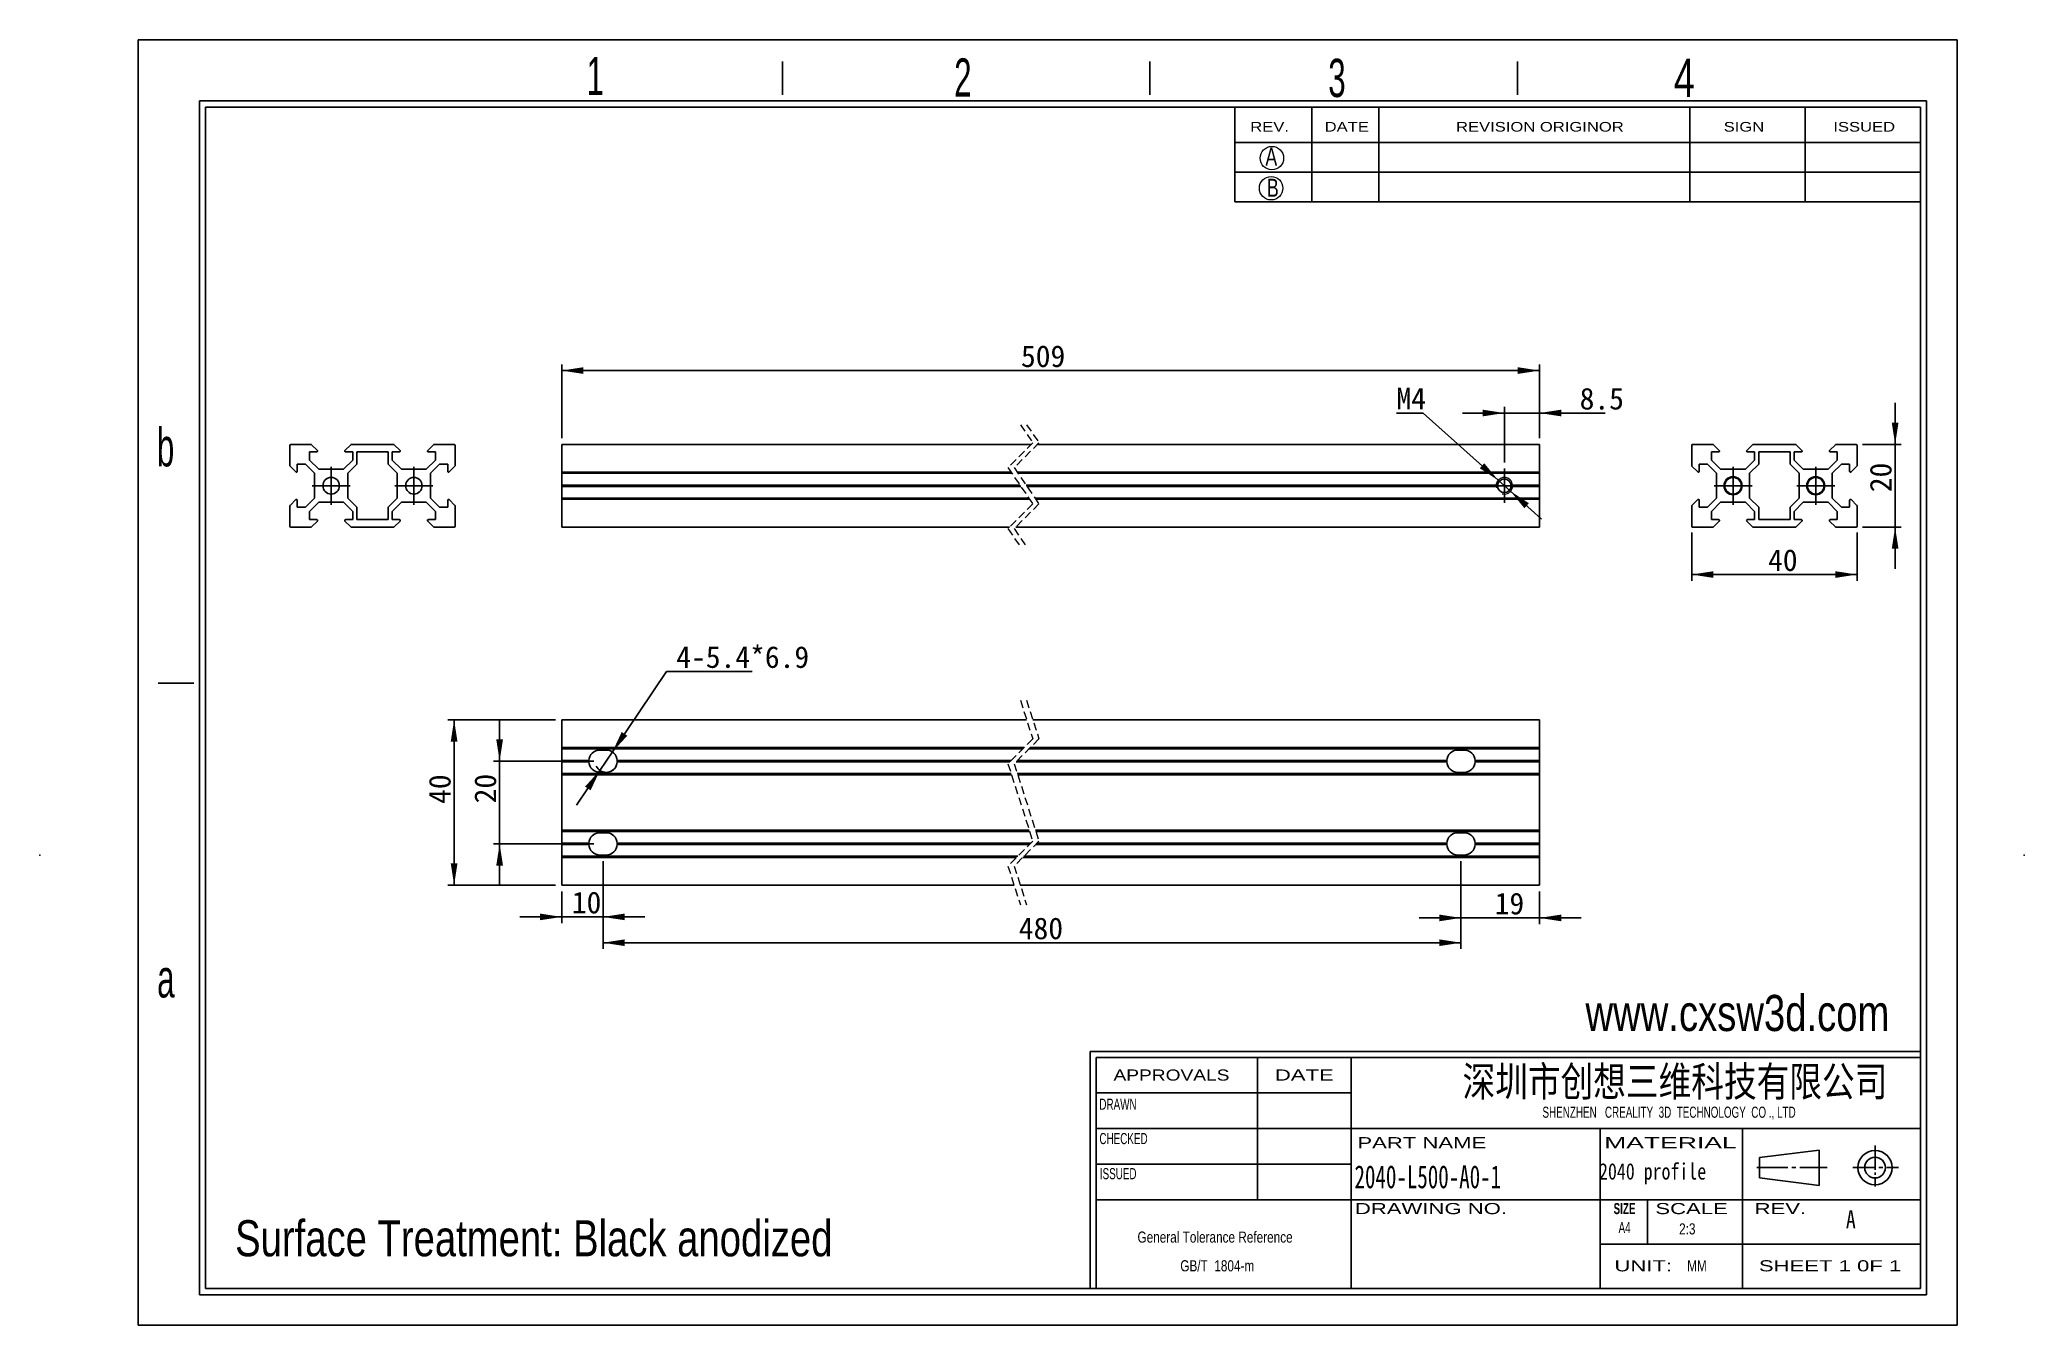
# Model space of a CAD drawing. Header units: millimetres. Extents: x -14 to 306, y 1 to 209.
import ezdxf

# ---------------------------------------------------------------- set-up
doc = ezdxf.new("R2010")
doc.units = ezdxf.units.MM
doc.header["$PDSIZE"] = -1
doc.linetypes.add('CENTER', pattern=[10.16, 6.35, -1.27, 1.27, -1.27])
doc.linetypes.add('HIDDEN', pattern=[1.905, 1.27, -0.635])
doc.layers.add('DIM', color=5, linetype='Continuous')
doc.layers.add('SLD-0', color=179, linetype='Continuous')
doc.layers.add('中心线', color=1, linetype='CENTER', lineweight=25)
doc.styles.add('SLDTEXTSTYLE0', font='arial.ttf', dxfattribs={"width": 0.7584})
doc.styles.add('SLDTEXTSTYLE1', font='arial.ttf', dxfattribs={"width": 0.63516})
doc.styles.add('SLDTEXTSTYLE10', font='', dxfattribs={"width": 0.8})
doc.styles.add('SLDTEXTSTYLE11', font='', dxfattribs={"width": 0.67})
doc.styles.add('SLDTEXTSTYLE12', font='')
doc.styles.add('SLDTEXTSTYLE2', font='GOTHIC.TTF', dxfattribs={"width": 0.7304})
doc.styles.add('SLDTEXTSTYLE3', font='GOTHIC.TTF', dxfattribs={"width": 0.61171})
doc.styles.add('SLDTEXTSTYLE4', font='arialbd.ttf', dxfattribs={"width": 0.63516})
doc.styles.add('SLDTEXTSTYLE5', font='arial.ttf', dxfattribs={"width": 1.422})
doc.styles.add('SLDTEXTSTYLE6', font='arial.ttf', dxfattribs={"width": 1.2324})
doc.styles.add('SLDTEXTSTYLE7', font='arial.ttf', dxfattribs={"width": 1.7064})
doc.styles.add('SLDTEXTSTYLE8', font='', dxfattribs={"width": 0.8, "bigfont": 'bigfont'})
doc.styles.add('SLDTEXTSTYLE9', font='', dxfattribs={"width": 0.8})
doc.styles.get('SLDTEXTSTYLE10').set_extended_font_data('宋体', bold=True)
doc.styles.get('SLDTEXTSTYLE11').set_extended_font_data('宋体')
doc.styles.get('SLDTEXTSTYLE12').set_extended_font_data('宋体')
doc.styles.get('SLDTEXTSTYLE8').set_extended_font_data('宋体', bold=True)
doc.styles.get('SLDTEXTSTYLE9').set_extended_font_data('宋体')
doc.dimstyles.new('SLDDIMSTYLE0', dxfattribs={"dimtxt": 3.5, "dimasz": 3.5, "dimexe": 0, "dimexo": 0.0625, "dimgap": 0.875, "dimtad": 2, "dimlfac": 1.5, "dimrnd": 1e-09, "dimzin": 12, "dimdsep": 46, "dimtxsty": 'SLDTEXTSTYLE11', "dimsah": 1, "dimcen": 0.09, "dimadec": 0, "dimazin": 3, "dimtfac": 1, "dimtmove": 0, "dimatfit": 0, "dimfxl": 0, "dimfrac": 2, "dimtolj": 1, "dimtzin": 12, "dimarcsym": 0})
doc.dimstyles.new('SLDDIMSTYLE1', dxfattribs={"dimtxt": 3.5, "dimasz": 3.5, "dimexe": 0, "dimexo": 0.0625, "dimgap": 0.875, "dimtad": 2, "dimlfac": 1.5, "dimrnd": 1e-09, "dimzin": 12, "dimdsep": 46, "dimtxsty": 'SLDTEXTSTYLE11', "dimsah": 1, "dimcen": 0.09, "dimadec": 0, "dimazin": 3, "dimtfac": 1, "dimtofl": 0, "dimtmove": 0, "dimatfit": 3, "dimfxl": 0, "dimfrac": 2, "dimtolj": 1, "dimtzin": 12, "dimarcsym": 0})
doc.dimstyles.new('SLDDIMSTYLE2', dxfattribs={"dimtxt": 3.5, "dimasz": 3.5, "dimexe": 0, "dimexo": 0.0625, "dimgap": 0.875, "dimtad": 0, "dimtih": 1, "dimtoh": 1, "dimlfac": 1.5, "dimrnd": 1e-09, "dimzin": 12, "dimdsep": 46, "dimtxsty": 'SLDTEXTSTYLE11', "dimsah": 1, "dimcen": 0, "dimadec": 0, "dimazin": 3, "dimtfac": 1, "dimtmove": 0, "dimatfit": 3, "dimfxl": 0, "dimfrac": 2, "dimtolj": 1, "dimtzin": 12, "dimarcsym": 0})
doc.dimstyles.new('SLDDIMSTYLE3', dxfattribs={"dimtxt": 3.5, "dimasz": 3.5, "dimexe": 0, "dimexo": 0.0625, "dimgap": 0.875, "dimtad": 0, "dimtih": 1, "dimtoh": 1, "dimlfac": 1.5, "dimrnd": 1e-09, "dimzin": 12, "dimdsep": 46, "dimtxsty": 'SLDTEXTSTYLE11', "dimsah": 1, "dimcen": 0, "dimadec": 0, "dimazin": 3, "dimtfac": 1, "dimtmove": 0, "dimatfit": 3, "dimfxl": 0, "dimfrac": 2, "dimtolj": 1, "dimtzin": 12, "dimarcsym": 0})

# ---------------------------------------------------------------- blocks, each defined once
blk = doc.blocks.new('SW_NOTE_0')
at = {"layer": 'SLD-0', "color": 0, "char_height": 1.7927, "attachment_point": 2, "style": 'SLDTEXTSTYLE0'}
for s, insert in [('General Tolerance Reference ', (13.02, 2.31)), (' GB/T  1804-m', (13.11, -2.32))]:
    blk.add_mtext(s, dxfattribs=dict(at, insert=insert))
blk = doc.blocks.new('_D')
at = {"layer": 'DIM'}
for p, q in [((222.1, 148.45), (215.37, 148.45)), ((222.1, 140.49), (222.1, 149.45)), ((227.77, 148.45), (222.1, 148.45)), ((227.77, 144.39), (227.77, 149.45)), ((227.77, 148.45), (238.33, 148.45))]:
    blk.add_line(p, q, dxfattribs=at)
for points in [[(222.1, 148.45), (218.6, 148.99), (218.6, 147.91)], [(227.77, 148.45), (231.27, 147.91), (231.27, 148.99)]]:
    blk.add_solid(points, dxfattribs=at)
at = {"layer": 'DIM', "insert": (234.24, 152.52), "char_height": 3.5, "attachment_point": 1, "style": 'SLDTEXTSTYLE12'}
blk.add_mtext('8.5', dxfattribs=at)
blk = doc.blocks.new('_D_1')
at = {"layer": 'DIM'}
for p, q in [((70.11, 144.39), (70.11, 156.3)), ((227.77, 155.3), (70.11, 155.3)), ((227.77, 144.39), (227.77, 156.3))]:
    blk.add_line(p, q, dxfattribs=at)
for points in [[(70.11, 155.3), (73.61, 154.76), (73.61, 155.84)], [(227.77, 155.3), (224.27, 155.84), (224.27, 154.76)]]:
    blk.add_solid(points, dxfattribs=at)
at = {"layer": 'DIM', "insert": (144.16, 159.37), "char_height": 3.5, "attachment_point": 1, "style": 'SLDTEXTSTYLE12'}
blk.add_mtext('509', dxfattribs=at)
blk = doc.blocks.new('_D_2')
at = {"layer": 'DIM'}
for p, q in [((209.01, 148.45), (204.7, 148.45)), ((221.11, 137.61), (209.01, 148.45)), ((223.1, 135.83), (221.11, 137.61)), ((223.1, 135.83), (228.11, 131.34))]:
    blk.add_line(p, q, dxfattribs=at)
for points in [[(221.11, 137.61), (218.86, 140.35), (218.14, 139.54)], [(223.1, 135.83), (225.34, 133.09), (226.06, 133.9)]]:
    blk.add_solid(points, dxfattribs=at)
at = {"layer": 'DIM', "insert": (204.7, 152.52), "char_height": 3.5, "attachment_point": 1, "style": 'SLDTEXTSTYLE12'}
blk.add_mtext('M4', dxfattribs=at)
blk = doc.blocks.new('SW_CENTERMARKSYMBOL_0')
at = {"layer": '中心线', "color": 0}
for p, q in [((-1.67, 0), (-2.77, 0)), ((0, 0), (-1.67, 0)), ((0, 1.67), (0, 2.77)), ((0, 0), (0, 1.67)), ((0, 0), (0, -1.67)), ((0, 0), (1.67, 0)), ((1.67, 0), (2.77, 0)), ((0, -1.67), (0, -2.77))]:
    blk.add_line(p, q, dxfattribs=at)
blk = doc.blocks.new('SW_CENTERMARKSYMBOL_1')
at = {"layer": '中心线', "color": 0}
for p, q in [((-1.67, 0), (-3.07, 0)), ((0, 0), (-1.67, 0)), ((0, 1.67), (0, 3.07)), ((0, 0), (0, 1.67)), ((0, 0), (0, -1.67)), ((0, 0), (1.67, 0)), ((1.67, 0), (3.07, 0)), ((0, -1.67), (0, -3.07))]:
    blk.add_line(p, q, dxfattribs=at)
blk = doc.blocks.new('SW_CENTERMARKSYMBOL_2')
at = {"layer": '中心线', "color": 0}
for p, q in [((-1.67, 0), (-3.07, 0)), ((0, 0), (-1.67, 0)), ((0, 1.67), (0, 3.07)), ((0, 0), (0, 1.67)), ((0, 0), (0, -1.67)), ((0, 0), (1.67, 0)), ((1.67, 0), (3.07, 0)), ((0, -1.67), (0, -3.07))]:
    blk.add_line(p, q, dxfattribs=at)
blk = doc.blocks.new('_D_3')
at = {"layer": 'DIM'}
for p, q in [((252.31, 129.19), (252.31, 121.4)), ((278.98, 129.19), (278.98, 121.4)), ((252.31, 122.4), (278.98, 122.4))]:
    blk.add_line(p, q, dxfattribs=at)
for points in [[(252.31, 122.4), (255.81, 121.86), (255.81, 122.93)], [(278.98, 122.4), (275.48, 122.93), (275.48, 121.86)]]:
    blk.add_solid(points, dxfattribs=at)
at = {"layer": 'DIM', "insert": (264.62, 126.47), "char_height": 3.5, "attachment_point": 1, "style": 'SLDTEXTSTYLE12'}
blk.add_mtext('40', dxfattribs=at)
blk = doc.blocks.new('_D_4')
at = {"layer": 'DIM'}
for p, q in [((285.11, 143.39), (285.11, 150.12)), ((279.84, 143.39), (286.11, 143.39)), ((285.11, 130.05), (285.11, 143.39)), ((279.84, 130.05), (286.11, 130.05)), ((285.11, 130.05), (285.11, 123.32))]:
    blk.add_line(p, q, dxfattribs=at)
for points in [[(285.11, 143.39), (285.65, 146.89), (284.57, 146.89)], [(285.11, 130.05), (284.57, 126.55), (285.65, 126.55)]]:
    blk.add_solid(points, dxfattribs=at)
at = {"layer": 'DIM', "insert": (281.03, 135.68), "char_height": 3.5, "attachment_point": 1, "rotation": 90, "style": 'SLDTEXTSTYLE12'}
blk.add_mtext('20', dxfattribs=at)
blk = doc.blocks.new('SW_CENTERMARKSYMBOL_3')
at = {"layer": '中心线', "color": 0}
for p, q in [((-1.67, 0), (-3.07, 0)), ((0, 0), (-1.67, 0)), ((0, 1.67), (0, 3.07)), ((0, 0), (0, 1.67)), ((0, 0), (0, -1.67)), ((0, 0), (1.67, 0)), ((1.67, 0), (3.07, 0)), ((0, -1.67), (0, -3.07))]:
    blk.add_line(p, q, dxfattribs=at)
blk = doc.blocks.new('SW_CENTERMARKSYMBOL_4')
at = {"layer": '中心线', "color": 0}
for p, q in [((-1.67, 0), (-3.07, 0)), ((0, 0), (-1.67, 0)), ((0, 1.67), (0, 3.07)), ((0, 0), (0, 1.67)), ((0, 0), (0, -1.67)), ((0, 0), (1.67, 0)), ((1.67, 0), (3.07, 0)), ((0, -1.67), (0, -3.07))]:
    blk.add_line(p, q, dxfattribs=at)
blk = doc.blocks.new('_D_5')
at = {"layer": 'DIM'}
for p, q in [((76.78, 76.16), (76.78, 62.01)), ((215.1, 76.16), (215.1, 62.01)), ((215.1, 63.01), (76.78, 63.01))]:
    blk.add_line(p, q, dxfattribs=at)
for points in [[(76.78, 63.01), (80.28, 62.47), (80.28, 63.55)], [(215.1, 63.01), (211.6, 63.55), (211.6, 62.47)]]:
    blk.add_solid(points, dxfattribs=at)
at = {"layer": 'DIM', "insert": (143.81, 67.08), "char_height": 3.5, "attachment_point": 1, "style": 'SLDTEXTSTYLE12'}
blk.add_mtext('480', dxfattribs=at)
blk = doc.blocks.new('_D_6')
at = {"layer": 'DIM'}
for p, q in [((76.78, 76.16), (76.78, 66.17)), ((70.11, 71.29), (70.11, 66.17)), ((70.11, 67.17), (63.38, 67.17)), ((76.78, 67.17), (70.11, 67.17)), ((76.78, 67.17), (83.51, 67.17))]:
    blk.add_line(p, q, dxfattribs=at)
for points in [[(70.11, 67.17), (66.61, 67.71), (66.61, 66.64)], [(76.78, 67.17), (80.28, 66.64), (80.28, 67.71)]]:
    blk.add_solid(points, dxfattribs=at)
at = {"layer": 'DIM', "insert": (71.74, 71.25), "char_height": 3.5, "attachment_point": 1, "style": 'SLDTEXTSTYLE12'}
blk.add_mtext('10', dxfattribs=at)
blk = doc.blocks.new('_D_7')
at = {"layer": 'DIM'}
for p, q in [((215.1, 76.16), (215.1, 66.01)), ((227.77, 71.29), (227.77, 66.01)), ((215.1, 67.01), (208.37, 67.01)), ((215.1, 67.01), (227.77, 67.01)), ((227.77, 67.01), (234.5, 67.01))]:
    blk.add_line(p, q, dxfattribs=at)
for points in [[(215.1, 67.01), (211.6, 67.55), (211.6, 66.47)], [(227.77, 67.01), (231.27, 66.47), (231.27, 67.55)]]:
    blk.add_solid(points, dxfattribs=at)
at = {"layer": 'DIM', "insert": (220.54, 71.08), "char_height": 3.5, "attachment_point": 1, "style": 'SLDTEXTSTYLE12'}
blk.add_mtext('19', dxfattribs=at)
blk = doc.blocks.new('_D_8')
at = {"layer": 'DIM'}
for p, q in [((60.1, 92.29), (60.1, 99.02)), ((75.28, 92.29), (59.1, 92.29)), ((60.1, 78.96), (60.1, 92.29)), ((75.28, 78.96), (59.1, 78.96)), ((60.1, 78.96), (60.1, 72.23))]:
    blk.add_line(p, q, dxfattribs=at)
for points in [[(60.1, 92.29), (60.64, 95.79), (59.56, 95.79)], [(60.1, 78.96), (59.56, 75.46), (60.64, 75.46)]]:
    blk.add_solid(points, dxfattribs=at)
at = {"layer": 'DIM', "insert": (56.03, 85.49), "char_height": 3.5, "attachment_point": 1, "rotation": 90, "style": 'SLDTEXTSTYLE12'}
blk.add_mtext('20', dxfattribs=at)
blk = doc.blocks.new('_D_9')
at = {"layer": 'DIM'}
for p, q in [((69.11, 98.96), (51.76, 98.96)), ((52.76, 72.29), (52.76, 98.96)), ((69.11, 72.29), (51.76, 72.29))]:
    blk.add_line(p, q, dxfattribs=at)
for points in [[(52.76, 98.96), (52.22, 95.46), (53.3, 95.46)], [(52.76, 72.29), (53.3, 75.79), (52.22, 75.79)]]:
    blk.add_solid(points, dxfattribs=at)
at = {"layer": 'DIM', "insert": (48.69, 85.4), "char_height": 3.5, "attachment_point": 1, "rotation": 90, "style": 'SLDTEXTSTYLE12'}
blk.add_mtext('40', dxfattribs=at)
blk = doc.blocks.new('_D_10')
at = {"layer": 'DIM'}
for p, q in [((78.28, 93.79), (87, 106.77)), ((87, 106.77), (100.83, 106.77)), ((76.27, 90.8), (78.28, 93.79)), ((76.27, 90.8), (72.52, 85.21))]:
    blk.add_line(p, q, dxfattribs=at)
blk.add_arc((77.28, 92.29), 1.8, 207.07, 333.9478, dxfattribs=at)
for points in [[(78.28, 93.79), (80.68, 96.39), (79.78, 96.99)], [(76.27, 90.8), (73.87, 88.19), (74.77, 87.59)]]:
    blk.add_solid(points, dxfattribs=at)
at = {"layer": 'DIM', "insert": (88.58, 110.84), "char_height": 3.5, "attachment_point": 1, "style": 'SLDTEXTSTYLE12'}
blk.add_mtext('4-5.4*6.9', dxfattribs=at)

msp = doc.modelspace()

# ---------------------------------------------------------------- linework, layer by layer
at = {"color": 7, "linetype": 'HIDDEN', "lineweight": 18}
for p, q in [((144.0631, 146.5612), (146.0631, 143.6404)), ((145.0631, 146.5612), (147.0631, 143.6404)), ((146.0631, 143.6404), (142.0631, 139.6404)), ((147.0631, 143.6404), (143.0631, 139.6404)), ((142.0631, 139.6404), (146.0631, 133.7987)), ((143.0631, 139.6404), (147.0631, 133.7987)), ((146.0631, 133.7987), (142.0631, 129.7987)), ((147.0631, 133.7987), (143.0631, 129.7987)), ((142.0631, 129.7987), (144.0631, 126.8779)), ((143.0631, 129.7987), (145.0631, 126.8779)), ((144.0631, 102.1335), (146.0631, 95.8793)), ((145.0631, 102.1335), (147.0631, 95.8793)), ((146.0631, 95.8793), (142.0631, 91.8793)), ((147.0631, 95.8793), (143.0631, 91.8793)), ((142.0631, 91.8793), (146.0631, 79.371)), ((143.0631, 91.8793), (147.0631, 79.371)), ((146.0631, 79.371), (142.0631, 75.371)), ((147.0631, 79.371), (143.0631, 75.371)), ((142.0631, 75.371), (144.0631, 69.1168)), ((143.0631, 75.371), (145.0631, 69.1168))]:
    msp.add_line(p, q, dxfattribs=at)
at = {"color": 7, "linetype": 'Continuous', "lineweight": 25}
for p, q in [((26.2701, 143.2529), (26.2701, 139.9748)), ((29.6816, 143.3862), (26.4035, 143.3862)), ((30.6149, 142.1862), (29.4634, 142.1862)), ((29.4634, 142.1862), (29.4634, 140.8529)), ((29.4634, 140.8529), (30.9301, 139.3862)), ((29.7758, 143.3472), (30.7092, 142.4139)), ((34.9435, 139.3862), (36.4102, 140.8529)), ((35.1644, 142.4139), (36.0977, 143.3472)), ((36.4102, 142.1862), (35.2587, 142.1862)), ((36.192, 143.3862), (43.0149, 143.3862)), ((36.4102, 140.8529), (36.4102, 142.1862)), ((37.0701, 142.1862), (37.0701, 140.1929)), ((42.1368, 142.1862), (37.0701, 142.1862)), ((42.1368, 140.1929), (42.1368, 142.1862)), ((42.7968, 142.1862), (43.9482, 142.1862)), ((42.7968, 140.8529), (42.7968, 142.1862)), ((44.2634, 139.3862), (42.7968, 140.8529)), ((44.0425, 142.4139), (43.1092, 143.3472)), ((49.7435, 140.8529), (48.2768, 139.3862)), ((49.4311, 143.3472), (48.4977, 142.4139)), ((48.592, 142.1862), (49.7435, 142.1862)), ((49.5254, 143.3862), (52.8035, 143.3862)), ((49.7435, 142.1862), (49.7435, 140.8529)), ((52.9368, 143.2529), (52.9368, 139.9748)), ((70.1086, 143.3862), (145.8089, 143.3862)), ((70.1086, 143.2529), (70.1086, 143.3862)), ((70.1086, 143.2529), (70.1086, 139.9748)), ((146.8089, 143.3862), (227.7695, 143.3862)), ((227.7695, 143.3862), (227.7695, 143.2529)), ((227.7695, 143.2529), (227.7695, 139.9748)), ((252.3113, 143.2529), (252.3113, 139.9748)), ((255.7227, 143.3862), (252.4446, 143.3862)), ((256.6561, 142.1862), (255.5046, 142.1862)), ((255.5046, 142.1862), (255.5046, 140.8529)), ((255.5046, 140.8529), (256.9713, 139.3862)), ((255.817, 143.3472), (256.7503, 142.4139)), ((260.9847, 139.3862), (262.4513, 140.8529)), ((261.2056, 142.4139), (262.1389, 143.3472)), ((262.4513, 142.1862), (261.2999, 142.1862)), ((269.0561, 143.3862), (262.2332, 143.3862)), ((262.4513, 140.8529), (262.4513, 142.1862)), ((268.178, 142.1862), (263.1113, 142.1862)), ((263.1113, 142.1862), (263.1113, 140.1929)), ((268.178, 140.1929), (268.178, 142.1862)), ((268.8379, 142.1862), (269.9894, 142.1862)), ((268.8379, 140.8529), (268.8379, 142.1862)), ((270.3046, 139.3862), (268.8379, 140.8529)), ((270.0837, 142.4139), (269.1503, 143.3472)), ((275.7847, 140.8529), (274.318, 139.3862)), ((275.4722, 143.3472), (274.5389, 142.4139)), ((274.6332, 142.1862), (275.7847, 142.1862)), ((275.5665, 143.3862), (278.8446, 143.3862)), ((275.7847, 142.1862), (275.7847, 140.8529)), ((278.978, 143.2529), (278.978, 139.9748)), ((27.2425, 138.9472), (26.3092, 139.8805)), ((28.8035, 140.1929), (27.4701, 140.1929)), ((27.4701, 140.1929), (27.4701, 139.0415)), ((30.2701, 138.7263), (28.8035, 140.1929)), ((30.2701, 136.8139), (30.2701, 138.7263)), ((30.9301, 139.3862), (32.8425, 139.3862)), ((32.8425, 139.3862), (32.9368, 139.292)), ((32.9368, 139.292), (33.0311, 139.3862)), ((33.0311, 139.3862), (34.9435, 139.3862)), ((37.0701, 140.1929), (35.6035, 138.7263)), ((35.6035, 138.7263), (35.6035, 136.8139)), ((42.1368, 140.1929), (43.6035, 138.7263)), ((43.6035, 138.7263), (43.6035, 136.8139)), ((46.1758, 139.3862), (44.2634, 139.3862)), ((46.2701, 139.292), (46.1758, 139.3862)), ((46.3644, 139.3862), (46.2701, 139.292)), ((48.2768, 139.3862), (46.3644, 139.3862)), ((48.9368, 138.7263), (50.4035, 140.1929)), ((48.9368, 136.8139), (48.9368, 138.7263)), ((50.4035, 140.1929), (51.7368, 140.1929)), ((51.7368, 140.1929), (51.7368, 139.0415)), ((51.9644, 138.9472), (52.8977, 139.8805)), ((70.1086, 139.9748), (70.1086, 139.8805)), ((70.1086, 138.9472), (70.1086, 139.8805)), ((70.1086, 138.9472), (70.1086, 138.9081)), ((70.1086, 138.9081), (142.5645, 138.9081)), ((70.1086, 138.7263), (70.1086, 138.9081)), ((142.689, 138.7263), (70.1086, 138.7263)), ((70.1086, 136.8139), (70.1086, 138.7263)), ((143.5645, 138.9081), (227.7695, 138.9081)), ((227.7695, 138.7263), (143.689, 138.7263)), ((227.7695, 139.8805), (227.7695, 139.9748)), ((227.7695, 138.9472), (227.7695, 139.8805)), ((227.7695, 138.9081), (227.7695, 138.9472)), ((227.7695, 138.7263), (227.7695, 138.9081)), ((227.7695, 136.8139), (227.7695, 138.7263)), ((253.2837, 138.9472), (252.3503, 139.8805)), ((254.8446, 140.1929), (253.5113, 140.1929)), ((253.5113, 140.1929), (253.5113, 139.0415)), ((256.3113, 138.7263), (254.8446, 140.1929)), ((256.3113, 136.8139), (256.3113, 138.7263)), ((256.9713, 139.3862), (258.8837, 139.3862)), ((258.8837, 139.3862), (258.978, 139.292)), ((258.978, 139.292), (259.0722, 139.3862)), ((259.0722, 139.3862), (260.9847, 139.3862)), ((263.1113, 140.1929), (261.6446, 138.7263)), ((261.6446, 138.7263), (261.6446, 136.8139)), ((268.178, 140.1929), (269.6446, 138.7263)), ((269.6446, 138.7263), (269.6446, 136.8139)), ((272.217, 139.3862), (270.3046, 139.3862)), ((272.3113, 139.292), (272.217, 139.3862)), ((272.4056, 139.3862), (272.3113, 139.292)), ((274.318, 139.3862), (272.4056, 139.3862)), ((274.978, 138.7263), (276.4446, 140.1929)), ((274.978, 136.8139), (274.978, 138.7263)), ((276.4446, 140.1929), (277.778, 140.1929)), ((277.778, 140.1929), (277.778, 139.0415)), ((278.0056, 138.9472), (278.9389, 139.8805)), ((26.3092, 133.5586), (27.2425, 134.492)), ((28.8035, 133.2462), (30.2701, 134.7129)), ((30.3644, 136.7196), (30.2701, 136.8139)), ((30.2701, 136.6253), (30.3644, 136.7196)), ((30.2701, 134.7129), (30.2701, 136.6253)), ((35.6035, 136.8139), (35.5092, 136.7196)), ((35.5092, 136.7196), (35.6035, 136.6253)), ((35.6035, 136.6253), (35.6035, 134.7129)), ((35.6035, 134.7129), (37.0701, 133.2462)), ((43.6035, 134.7129), (42.1368, 133.2462)), ((43.6035, 136.8139), (43.6977, 136.7196)), ((43.6977, 136.7196), (43.6035, 136.6253)), ((43.6035, 136.6253), (43.6035, 134.7129)), ((48.8425, 136.7196), (48.9368, 136.8139)), ((48.9368, 136.6253), (48.8425, 136.7196)), ((48.9368, 134.7129), (48.9368, 136.6253)), ((50.4035, 133.2462), (48.9368, 134.7129)), ((52.8977, 133.5586), (51.9644, 134.492)), ((143.9985, 136.8139), (70.1086, 136.8139)), ((70.1086, 136.7196), (70.1086, 136.8139)), ((144.0631, 136.7196), (70.1086, 136.7196)), ((70.1086, 136.6253), (70.1086, 136.7196)), ((144.1276, 136.6253), (70.1086, 136.6253)), ((70.1086, 134.7129), (70.1086, 136.6253)), ((145.4371, 134.7129), (70.1086, 134.7129)), ((70.1086, 134.531), (70.1086, 134.7129)), ((145.5617, 134.531), (70.1086, 134.531)), ((70.1086, 134.531), (70.1086, 134.492)), ((70.1086, 133.5586), (70.1086, 134.492)), ((221.0069, 136.8139), (144.9985, 136.8139)), ((221.0028, 136.7196), (145.0631, 136.7196)), ((221.0069, 136.6253), (145.1276, 136.6253)), ((227.7695, 134.7129), (146.4371, 134.7129)), ((227.7695, 134.531), (146.5617, 134.531)), ((227.7695, 136.8139), (223.1988, 136.8139)), ((227.7695, 136.6253), (223.1988, 136.6253)), ((227.7695, 136.7196), (223.2028, 136.7196)), ((227.7695, 136.7196), (227.7695, 136.8139)), ((227.7695, 136.6253), (227.7695, 136.7196)), ((227.7695, 134.7129), (227.7695, 136.6253)), ((227.7695, 134.531), (227.7695, 134.7129)), ((227.7695, 134.492), (227.7695, 134.531)), ((227.7695, 133.5586), (227.7695, 134.492)), ((252.3503, 133.5586), (253.2837, 134.492)), ((254.8446, 133.2462), (256.3113, 134.7129)), ((256.4056, 136.7196), (256.3113, 136.8139)), ((256.3113, 136.6253), (256.4056, 136.7196)), ((256.3113, 134.7129), (256.3113, 136.6253)), ((261.6446, 136.8139), (261.5503, 136.7196)), ((261.5503, 136.7196), (261.6446, 136.6253)), ((261.6446, 136.6253), (261.6446, 134.7129)), ((261.6446, 134.7129), (263.1113, 133.2462)), ((269.6446, 134.7129), (268.178, 133.2462)), ((269.6446, 136.8139), (269.7389, 136.7196)), ((269.7389, 136.7196), (269.6446, 136.6253)), ((269.6446, 136.6253), (269.6446, 134.7129)), ((274.8837, 136.7196), (274.978, 136.8139)), ((274.978, 136.6253), (274.8837, 136.7196)), ((274.978, 134.7129), (274.978, 136.6253)), ((276.4446, 133.2462), (274.978, 134.7129)), ((278.9389, 133.5586), (278.0056, 134.492)), ((26.2701, 133.4643), (26.2701, 130.1862)), ((27.4701, 134.3977), (27.4701, 133.2462)), ((27.4701, 133.2462), (28.8035, 133.2462)), ((30.9301, 134.0529), (29.4634, 132.5862)), ((29.4634, 132.5862), (29.4634, 131.2529)), ((29.4634, 131.2529), (30.6149, 131.2529)), ((32.8425, 134.0529), (30.9301, 134.0529)), ((32.9368, 134.1472), (32.8425, 134.0529)), ((33.0311, 134.0529), (32.9368, 134.1472)), ((34.9435, 134.0529), (33.0311, 134.0529)), ((36.4102, 132.5862), (34.9435, 134.0529)), ((35.2587, 131.2529), (36.4102, 131.2529)), ((36.4102, 131.2529), (36.4102, 132.5862)), ((37.0701, 133.2462), (37.0701, 131.2529)), ((37.0701, 131.2529), (42.1368, 131.2529)), ((42.1368, 131.2529), (42.1368, 133.2462)), ((42.7968, 132.5862), (44.2634, 134.0529)), ((42.7968, 131.2529), (42.7968, 132.5862)), ((43.9482, 131.2529), (42.7968, 131.2529)), ((44.2634, 134.0529), (46.1758, 134.0529)), ((46.1758, 134.0529), (46.2701, 134.1472)), ((46.2701, 134.1472), (46.3644, 134.0529)), ((46.3644, 134.0529), (48.2768, 134.0529)), ((48.2768, 134.0529), (49.7435, 132.5862)), ((49.7435, 131.2529), (48.592, 131.2529)), ((49.7435, 132.5862), (49.7435, 131.2529)), ((51.7368, 133.2462), (50.4035, 133.2462)), ((51.7368, 134.3977), (51.7368, 133.2462)), ((52.9368, 133.4643), (52.9368, 130.1862)), ((70.1086, 133.5586), (70.1086, 133.4643)), ((70.1086, 133.4643), (70.1086, 130.1862)), ((227.7695, 133.4643), (227.7695, 133.5586)), ((227.7695, 133.4643), (227.7695, 130.1862)), ((252.3113, 133.4643), (252.3113, 130.1862)), ((253.5113, 134.3977), (253.5113, 133.2462)), ((253.5113, 133.2462), (254.8446, 133.2462)), ((256.9713, 134.0529), (255.5046, 132.5862)), ((255.5046, 132.5862), (255.5046, 131.2529)), ((255.5046, 131.2529), (256.6561, 131.2529)), ((258.8837, 134.0529), (256.9713, 134.0529)), ((258.978, 134.1472), (258.8837, 134.0529)), ((259.0722, 134.0529), (258.978, 134.1472)), ((260.9847, 134.0529), (259.0722, 134.0529)), ((262.4513, 132.5862), (260.9847, 134.0529)), ((261.2999, 131.2529), (262.4513, 131.2529)), ((262.4513, 131.2529), (262.4513, 132.5862)), ((263.1113, 133.2462), (263.1113, 131.2529)), ((263.1113, 131.2529), (268.178, 131.2529)), ((268.178, 131.2529), (268.178, 133.2462)), ((268.8379, 132.5862), (270.3046, 134.0529)), ((268.8379, 131.2529), (268.8379, 132.5862)), ((269.9894, 131.2529), (268.8379, 131.2529)), ((270.3046, 134.0529), (272.217, 134.0529)), ((272.217, 134.0529), (272.3113, 134.1472)), ((272.3113, 134.1472), (272.4056, 134.0529)), ((272.4056, 134.0529), (274.318, 134.0529)), ((274.318, 134.0529), (275.7847, 132.5862)), ((275.7847, 131.2529), (274.6332, 131.2529)), ((275.7847, 132.5862), (275.7847, 131.2529)), ((277.778, 133.2462), (276.4446, 133.2462)), ((277.778, 134.3977), (277.778, 133.2462)), ((278.978, 133.4643), (278.978, 130.1862)), ((26.4035, 130.0529), (29.6816, 130.0529)), ((30.7092, 131.0253), (29.7758, 130.092)), ((36.0977, 130.092), (35.1644, 131.0253)), ((43.0149, 130.0529), (36.192, 130.0529)), ((43.1092, 130.092), (44.0425, 131.0253)), ((48.4977, 131.0253), (49.4311, 130.092)), ((52.8035, 130.0529), (49.5254, 130.0529)), ((70.1086, 130.0529), (70.1086, 130.1862)), ((142.3172, 130.0529), (70.1086, 130.0529)), ((227.7695, 130.0529), (143.3172, 130.0529)), ((227.7695, 130.1862), (227.7695, 130.0529)), ((252.4446, 130.0529), (255.7227, 130.0529)), ((256.7503, 131.0253), (255.817, 130.092)), ((262.1389, 130.092), (261.2056, 131.0253)), ((262.2332, 130.0529), (269.0561, 130.0529)), ((269.1503, 130.092), (270.0837, 131.0253)), ((274.5389, 131.0253), (275.4722, 130.092)), ((278.8446, 130.0529), (275.5665, 130.0529)), ((70.1086, 98.9585), (145.0784, 98.9585)), ((70.1086, 98.8252), (70.1086, 98.9585)), ((70.1086, 95.5471), (70.1086, 98.8252)), ((146.0784, 98.9585), (227.7695, 98.9585)), ((227.7695, 98.9585), (227.7695, 98.8252)), ((227.7695, 95.5471), (227.7695, 98.8252)), ((70.1086, 95.4528), (70.1086, 95.5471)), ((70.1086, 95.4528), (70.1086, 94.5195)), ((70.1086, 94.4804), (70.1086, 94.5195)), ((70.1086, 94.4804), (144.6641, 94.4804)), ((70.1086, 94.4804), (70.1086, 94.2985)), ((144.4823, 94.2985), (70.1086, 94.2985)), ((70.1086, 94.2985), (70.1086, 92.3861)), ((75.2396, 93.6918), (75.1439, 93.6918)), ((77.2753, 94.0918), (76.2753, 94.0918)), ((78.4066, 93.6918), (78.3109, 93.6918)), ((227.7695, 94.2985), (145.4823, 94.2985)), ((145.6641, 94.4804), (227.7695, 94.4804)), ((215.6028, 94.0918), (214.6028, 94.0918)), ((227.7695, 95.5471), (227.7695, 95.4528)), ((227.7695, 95.4528), (227.7695, 94.5195)), ((227.7695, 94.5195), (227.7695, 94.4804)), ((227.7695, 94.4804), (227.7695, 94.2985)), ((227.7695, 94.2985), (227.7695, 92.3861)), ((74.4777, 92.3861), (70.1086, 92.3861)), ((70.1086, 92.3861), (70.1086, 92.2918)), ((74.4753, 92.2918), (70.1086, 92.2918)), ((70.1086, 92.2918), (70.1086, 92.1976)), ((74.4777, 92.1976), (70.1086, 92.1976)), ((70.1086, 92.1976), (70.1086, 90.2851)), ((142.5729, 90.2851), (70.1086, 90.2851)), ((70.1086, 90.2851), (70.1086, 90.1033)), ((142.631, 90.1033), (70.1086, 90.1033)), ((70.1086, 90.0642), (70.1086, 90.1033)), ((70.1086, 90.0642), (70.1086, 89.1309)), ((76.2753, 90.4918), (77.2753, 90.4918)), ((142.5699, 92.3861), (79.0728, 92.3861)), ((142.3813, 92.1976), (79.0728, 92.1976)), ((142.4756, 92.2918), (79.0753, 92.2918)), ((212.8053, 92.1976), (143.3813, 92.1976)), ((212.8028, 92.2918), (143.4756, 92.2918)), ((212.8053, 92.3861), (143.5699, 92.3861)), ((227.7695, 90.2851), (143.5729, 90.2851)), ((227.7695, 90.1033), (143.631, 90.1033)), ((214.6028, 90.4918), (215.6028, 90.4918)), ((227.7695, 92.3861), (217.4003, 92.3861)), ((227.7695, 92.1976), (217.4003, 92.1976)), ((227.7695, 92.2918), (217.4028, 92.2918)), ((227.7695, 92.3861), (227.7695, 92.2918)), ((227.7695, 92.2918), (227.7695, 92.1976)), ((227.7695, 92.1976), (227.7695, 90.2851)), ((227.7695, 90.2851), (227.7695, 90.1033)), ((227.7695, 90.1033), (227.7695, 90.0642)), ((227.7695, 90.0642), (227.7695, 89.1309)), ((70.1086, 89.0366), (70.1086, 89.1309)), ((70.1086, 82.2137), (70.1086, 89.0366)), ((227.7695, 89.1309), (227.7695, 89.0366)), ((227.7695, 82.2137), (227.7695, 89.0366)), ((70.1086, 82.2137), (70.1086, 82.1195)), ((70.1086, 81.1861), (70.1086, 82.1195)), ((70.1086, 81.1861), (70.1086, 81.1471)), ((70.1086, 81.1471), (145.4951, 81.1471)), ((70.1086, 80.9652), (70.1086, 81.1471)), ((145.5533, 80.9652), (70.1086, 80.9652)), ((70.1086, 79.0528), (70.1086, 80.9652)), ((75.2396, 80.3585), (75.1439, 80.3585)), ((76.2753, 80.7585), (77.2753, 80.7585)), ((78.4066, 80.3585), (78.3109, 80.3585)), ((146.4951, 81.1471), (227.7695, 81.1471)), ((227.7695, 80.9652), (146.5533, 80.9652)), ((214.6028, 80.7585), (215.6028, 80.7585)), ((227.7695, 82.1195), (227.7695, 82.2137)), ((227.7695, 81.1861), (227.7695, 82.1195)), ((227.7695, 81.1471), (227.7695, 81.1861)), ((227.7695, 80.9652), (227.7695, 81.1471)), ((227.7695, 79.0528), (227.7695, 80.9652)), ((74.4777, 79.0528), (70.1086, 79.0528)), ((70.1086, 78.9585), (70.1086, 79.0528)), ((74.4753, 78.9585), (70.1086, 78.9585)), ((70.1086, 78.8642), (70.1086, 78.9585)), ((74.4777, 78.8642), (70.1086, 78.8642)), ((70.1086, 76.9518), (70.1086, 78.8642)), ((143.6439, 76.9518), (70.1086, 76.9518)), ((70.1086, 76.7699), (70.1086, 76.9518)), ((77.2753, 77.1585), (76.2753, 77.1585)), ((145.7449, 79.0528), (79.0728, 79.0528)), ((145.5563, 78.8642), (79.0728, 78.8642)), ((145.6506, 78.9585), (79.0753, 78.9585)), ((227.7695, 76.9518), (144.6439, 76.9518)), ((212.8053, 78.8642), (146.5563, 78.8642)), ((212.8028, 78.9585), (146.6506, 78.9585)), ((212.8053, 79.0528), (146.7449, 79.0528)), ((215.6028, 77.1585), (214.6028, 77.1585)), ((227.7695, 79.0528), (217.4003, 79.0528)), ((227.7695, 78.8642), (217.4003, 78.8642)), ((227.7695, 78.9585), (217.4028, 78.9585)), ((227.7695, 78.9585), (227.7695, 79.0528)), ((227.7695, 78.8642), (227.7695, 78.9585)), ((227.7695, 76.9518), (227.7695, 78.8642)), ((227.7695, 76.7699), (227.7695, 76.9518)), ((143.462, 76.7699), (70.1086, 76.7699)), ((70.1086, 76.7699), (70.1086, 76.7309)), ((70.1086, 75.7976), (70.1086, 76.7309)), ((70.1086, 75.7976), (70.1086, 75.7033)), ((70.1086, 75.7033), (70.1086, 72.4252)), ((227.7695, 76.7699), (144.462, 76.7699)), ((227.7695, 76.7309), (227.7695, 76.7699)), ((227.7695, 75.7976), (227.7695, 76.7309)), ((227.7695, 75.7033), (227.7695, 75.7976)), ((227.7695, 75.7033), (227.7695, 72.4252)), ((70.1086, 72.2918), (70.1086, 72.4252)), ((143.0478, 72.2918), (70.1086, 72.2918)), ((227.7695, 72.2918), (144.0478, 72.2918)), ((227.7695, 72.4252), (227.7695, 72.2918))]:
    msp.add_line(p, q, dxfattribs=at)
at = {"color": 7, "linetype": 'Continuous'}
for p, q in [((43.0149, 130.0529), (36.192, 130.0529)), ((43.0149, 130.0529), (36.192, 130.0529)), ((262.2332, 130.0529), (269.0561, 130.0529)), ((262.2332, 130.0529), (269.0561, 130.0529))]:
    msp.add_line(p, q, dxfattribs=at)
at = {"color": 7, "linetype": 'Continuous', "lineweight": 25}
for centre, radius in [((32.9368, 136.7196), 1.3333), ((46.2701, 136.7196), 1.3333), ((258.978, 136.7196), 1.4667), ((258.978, 136.7196), 1.4), ((258.978, 136.7196), 1.3333), ((272.3113, 136.7196), 1.4667), ((272.3113, 136.7196), 1.4), ((272.3113, 136.7196), 1.3333)]:
    msp.add_circle(centre, radius, dxfattribs=at)
for centre, radius, start, end in [((26.4035, 143.2529), 0.1333, 90, 180), ((29.6816, 143.2529), 0.1333, 45, 90), ((30.6149, 142.3196), 0.1333, 270, 45), ((35.2587, 142.3196), 0.1333, 135, 270), ((36.192, 143.2529), 0.1333, 90, 135), ((43.0149, 143.2529), 0.1333, 45, 90), ((43.9482, 142.3196), 0.1333, 270, 45), ((48.592, 142.3196), 0.1333, 135, 270), ((49.5254, 143.2529), 0.1333, 90, 135), ((52.8035, 143.2529), 0.1333, 0, 90), ((252.4446, 143.2529), 0.1333, 90, 180), ((255.7227, 143.2529), 0.1333, 45, 90), ((256.6561, 142.3196), 0.1333, 270, 45), ((261.2999, 142.3196), 0.1333, 135, 270), ((262.2332, 143.2529), 0.1333, 90, 135), ((269.0561, 143.2529), 0.1333, 45, 90), ((269.9894, 142.3196), 0.1333, 270, 45), ((274.6332, 142.3196), 0.1333, 135, 270), ((275.5665, 143.2529), 0.1333, 90, 135), ((278.8446, 143.2529), 0.1333, 0, 90), ((26.4035, 139.9748), 0.1333, 180, 225), ((27.3368, 139.0415), 0.1333, 225, 0), ((51.8701, 139.0415), 0.1333, 180, 315), ((52.8035, 139.9748), 0.1333, 315, 0), ((222.1028, 136.7196), 1.1, 4.917028, 175.082972), ((252.4446, 139.9748), 0.1333, 180, 225), ((253.378, 139.0415), 0.1333, 225, 0), ((277.9113, 139.0415), 0.1333, 180, 315), ((278.8446, 139.9748), 0.1333, 315, 0), ((27.3368, 134.3977), 0.1333, 0, 135), ((51.8701, 134.3977), 0.1333, 45, 180), ((222.1029, 136.7196), 1.1001, 175.086137, 180.00268), ((222.1029, 136.7195), 1.1001, 179.99732, 184.913863), ((222.1028, 136.7196), 1.1, 184.917028, 355.082972), ((222.1027, 136.7196), 1.1001, 359.99732, 4.913863), ((222.1027, 136.7195), 1.1001, 355.086137, 0.00268), ((253.378, 134.3977), 0.1333, 0, 135), ((277.9113, 134.3977), 0.1333, 45, 180), ((26.4035, 133.4643), 0.1333, 135, 180), ((30.6149, 131.1196), 0.1333, 315, 90), ((35.2587, 131.1196), 0.1333, 90, 225), ((43.9482, 131.1196), 0.1333, 315, 90), ((48.592, 131.1196), 0.1333, 90, 225), ((52.8035, 133.4643), 0.1333, 0, 45), ((252.4446, 133.4643), 0.1333, 135, 180), ((256.6561, 131.1196), 0.1333, 315, 90), ((261.2999, 131.1196), 0.1333, 90, 225), ((269.9894, 131.1196), 0.1333, 315, 90), ((274.6332, 131.1196), 0.1333, 90, 225), ((278.8446, 133.4643), 0.1333, 0, 45), ((26.4035, 130.1862), 0.1333, 180, 270), ((29.6816, 130.1862), 0.1333, 270, 315), ((36.192, 130.1862), 0.1333, 225, 270), ((43.0149, 130.1862), 0.1333, 270, 315), ((49.5254, 130.1862), 0.1333, 225, 270), ((52.8035, 130.1862), 0.1333, 270, 0), ((252.4446, 130.1862), 0.1333, 180, 270), ((255.7227, 130.1862), 0.1333, 270, 315), ((262.2332, 130.1862), 0.1333, 225, 270), ((269.0561, 130.1862), 0.1333, 270, 315), ((275.5665, 130.1862), 0.1333, 225, 270), ((278.8446, 130.1862), 0.1333, 270, 0), ((76.2753, 92.2918), 1.8, 89.999902, 176.997739), ((77.2753, 92.2918), 1.8, 3.002807, 89.999869), ((214.6028, 92.2918), 1.8, 89.999902, 176.997739), ((215.6028, 92.2918), 1.8, 3.002261, 90.000098), ((76.2838, 92.2916), 1.8085, 177.002991, 179.991227), ((76.2838, 92.2921), 1.8086, 180.008788, 182.996994), ((76.2753, 92.2918), 1.8, 183.002254, 270.000116), ((77.2753, 92.2919), 1.8, 270.000114, 356.9972), ((77.283, 92.2922), 1.7923, 359.989177, 3.004539), ((77.283, 92.2915), 1.7923, 356.995475, 0.010808), ((214.5952, 92.292), 1.7924, 176.989547, 180.004671), ((214.5953, 92.2917), 1.7924, 179.995344, 183.010438), ((214.6028, 92.2918), 1.8, 183.002254, 270.000116), ((215.6028, 92.2918), 1.8, 269.999884, 356.997746), ((215.5943, 92.2916), 1.8085, 0.008773, 2.997009), ((215.5942, 92.2921), 1.8086, 357.003006, 359.991212), ((76.2753, 78.9585), 1.8, 89.999884, 176.997746), ((77.2753, 78.9585), 1.8, 3.0028, 89.999886), ((214.6028, 78.9585), 1.8, 89.999884, 176.997746), ((215.6028, 78.9585), 1.8, 3.002254, 90.000116), ((76.2838, 78.9582), 1.8086, 177.003006, 179.991212), ((76.2838, 78.9588), 1.8085, 180.008773, 182.997009), ((76.2753, 78.9585), 1.8, 183.002261, 270.000098), ((77.2753, 78.9585), 1.8, 270.000131, 356.997193), ((77.283, 78.9588), 1.7923, 359.989192, 3.004525), ((77.283, 78.9582), 1.7923, 356.995461, 0.010823), ((214.5953, 78.9587), 1.7924, 176.989562, 180.004656), ((214.5952, 78.9584), 1.7924, 179.995329, 183.010453), ((214.6028, 78.9585), 1.8, 183.002261, 270.000098), ((215.6028, 78.9585), 1.8, 269.999902, 356.997739), ((215.5942, 78.9582), 1.8086, 0.008788, 2.996994), ((215.5943, 78.9588), 1.8085, 357.002991, 359.991227)]:
    msp.add_arc(centre, radius, start, end, dxfattribs=at)
at = {"color": 7, "linetype": 'Continuous', "lineweight": 18}
msp.add_arc((222.1028, 136.7196), 1.3333, 254.996597, 194.999215, dxfattribs=at)
at = {"color": 7, "linetype": 'Continuous', "lineweight": 0}
for p in [(-14.061, 77.1585), (305.939, 77.1585)]:
    msp.add_point(p, dxfattribs=at)
at = {"layer": 'SLD-0'}
for p, q in [((1.812, 208.6737), (295.1066, 208.6737)), ((1.812, 1.2938), (1.812, 208.6737)), ((295.1066, 208.6737), (295.1066, 1.2938)), ((12.6748, 7.2189), (12.6748, 197.811)), ((12.6748, 197.811), (289.1814, 197.811)), ((252.0174, 197.811), (252.0174, 182.5137)), ((270.5994, 197.811), (270.5994, 182.5137)), ((289.1814, 197.811), (289.1814, 7.2189)), ((289.1814, 7.2189), (12.6748, 7.2189)), ((295.1066, 1.2938), (1.812, 1.2938))]:
    msp.add_line(p, q, dxfattribs=at)
at = {"layer": 'SLD-0', "color": 6, "linetype": 'Continuous'}
for p, q in [((105.701, 199.786), (105.701, 205.1695)), ((164.9525, 199.786), (164.9525, 205.1695)), ((224.2039, 199.786), (224.2039, 205.1695)), ((11.6873, 6.2314), (11.6873, 198.7985)), ((11.6873, 198.7985), (290.1689, 198.7985)), ((290.1689, 198.7985), (290.1689, 6.2314)), ((10.8046, 104.8527), (5.0681, 104.8527)), ((290.1689, 6.2314), (11.6873, 6.2314))]:
    msp.add_line(p, q, dxfattribs=at)
at = {"layer": 'SLD-0', "color": 179, "linetype": 'Continuous'}
for p, q in [((178.6588, 197.811), (178.6588, 182.5137)), ((191.0502, 197.811), (191.0502, 182.5137)), ((201.8863, 197.811), (201.8863, 182.5137)), ((178.6588, 192.0745), (289.1814, 192.0745)), ((178.6588, 187.2941), (289.1814, 187.2941)), ((178.6588, 182.5137), (289.1814, 182.5137)), ((289.1814, 45.4622), (155.3299, 45.4622)), ((155.3299, 45.4622), (155.3299, 7.2189)), ((289.1814, 44.5061), (156.286, 44.5061)), ((156.286, 44.5061), (156.286, 7.2189)), ((182.2808, 44.5061), (182.2808, 21.5602)), ((197.3975, 44.5061), (197.3975, 7.2189)), ((197.3975, 38.7696), (156.286, 38.7696)), ((289.1814, 33.0331), (156.286, 33.0331)), ((237.553, 33.0331), (237.553, 7.2189)), ((260.499, 7.2189), (260.499, 33.0331)), ((263.2552, 28.3538), (272.8879, 29.5382)), ((272.8879, 23.8461), (272.8879, 29.5382)), ((281.8693, 26.3495), (281.8693, 30.3163)), ((197.3975, 27.2966), (156.286, 27.2966)), ((262.7856, 26.7328), (267.8301, 26.7328)), ((263.2552, 25.1064), (263.2552, 28.3538)), ((268.4607, 26.7328), (269.0912, 26.7328)), ((269.7218, 26.7328), (274.1357, 26.7328)), ((281.8693, 26.7328), (278.2684, 26.7328)), ((281.8693, 25.9663), (281.8693, 25.5831)), ((282.4999, 26.7328), (283.1304, 26.7328)), ((283.761, 26.7328), (285.6527, 26.7328)), ((263.2552, 25.1064), (272.8879, 23.8461)), ((281.8693, 25.1998), (281.8693, 23.6668)), ((289.1814, 21.5602), (156.286, 21.5602)), ((245.2016, 21.5602), (245.2016, 14.3895)), ((237.553, 14.3895), (289.1814, 14.3895))]:
    msp.add_line(p, q, dxfattribs=at)
at = {"layer": 'SLD-0', "lineweight": 18}
for centre in [(184.6221, 189.5636), (184.4994, 184.7149)]:
    msp.add_circle(centre, 1.8944, dxfattribs=at)
at = {"layer": 'SLD-0', "color": 179, "linetype": 'Continuous'}
for radius in [2.7714, 1.669]:
    msp.add_circle((281.8693, 26.7328), radius, dxfattribs=at)

# ---------------------------------------------------------------- block references
at = {"layer": 'SLD-0', "color": 179}
msp.add_blockref('SW_NOTE_0', (162.4379, 14.1109), dxfattribs=at)
at = {"layer": '中心线'}
for name, p in [('SW_CENTERMARKSYMBOL_1', (32.9368, 136.7196)), ('SW_CENTERMARKSYMBOL_2', (46.2701, 136.7196)), ('SW_CENTERMARKSYMBOL_0', (222.1028, 136.7196)), ('SW_CENTERMARKSYMBOL_4', (258.978, 136.7196)), ('SW_CENTERMARKSYMBOL_3', (272.3113, 136.7196))]:
    msp.add_blockref(name, p, dxfattribs=at)

# ---------------------------------------------------------------- texts
at = {"layer": 'SLD-0'}
for s, insert, char_height, attachment_point, style in [('1', (74.111, 205.8988), 6.172, 1, 'SLDTEXTSTYLE3'), ('2', (133.3881, 205.6552), 6.172, 1, 'SLDTEXTSTYLE3'), ('3', (193.7066, 205.5931), 6.172, 1, 'SLDTEXTSTYLE3'), ('4', (249.4405, 205.5869), 6.172, 1, 'SLDTEXTSTYLE2'), ('A', (183.5778, 191.2522), 2.9034, 1, 'SLDTEXTSTYLE2'), ('B', (183.8319, 186.2372), 2.9034, 1, 'SLDTEXTSTYLE2'), ('b', (4.8346, 146.0194), 6.172, 1, 'SLDTEXTSTYLE3'), ('a', (4.8798, 60.3511), 6.172, 1, 'SLDTEXTSTYLE3'), ('深圳市创想三维科技有限公司', (249.6067, 43.0393), 4.82808, 2, 'SLDTEXTSTYLE8'), (' 2040-L500-A0-1', (208.9154, 27.1097), 3.704167, 2, 'SLDTEXTSTYLE11'), ('2040 profile', (246.0052, 27.4503), 2.645833, 2, 'SLDTEXTSTYLE10'), ('A', (277.1784, 19.8537), 2.9104, 1, 'SLDTEXTSTYLE9')]:
    msp.add_mtext(s, dxfattribs=dict(at, insert=insert, char_height=char_height, attachment_point=attachment_point, style=style))
at = {"layer": 'SLD-0', "color": 179}
for s, insert, char_height, attachment_point, style in [('REV.', (181.1288, 195.4001), 1.55363, 1, 'SLDTEXTSTYLE6'), ('DATE', (193.1265, 195.4001), 1.55363, 1, 'SLDTEXTSTYLE6'), ('REVISION ORIGINOR', (214.3082, 195.4001), 1.553633, 1, 'SLDTEXTSTYLE6'), ('SIGN', (257.4664, 195.4001), 1.55363, 1, 'SLDTEXTSTYLE6'), ('ISSUED', (275.1481, 195.4001), 1.55363, 1, 'SLDTEXTSTYLE6'), ('APPROVALS', (168.4266, 42.5627), 1.79265, 2, 'SLDTEXTSTYLE6'), ('DATE', (189.8496, 42.5627), 1.79265, 2, 'SLDTEXTSTYLE5'), ('DRAWN', (159.8036, 37.8529), 1.79265, 2, 'SLDTEXTSTYLE1'), ('SHENZHEN   CREALITY  3D  TECHNOLOGY  CO ., LTD', (248.66, 36.569), 1.792654, 2, 'SLDTEXTSTYLE1'), ('CHECKED', (160.6957, 32.3147), 1.79265, 2, 'SLDTEXTSTYLE1'), ('PART NAME', (208.7939, 31.6454), 1.79265, 2, 'SLDTEXTSTYLE5'), ('MATERIAL', (248.8802, 31.6454), 1.79265, 2, 'SLDTEXTSTYLE7'), ('ISSUED', (159.837, 26.6544), 1.79265, 2, 'SLDTEXTSTYLE1'), ('DRAWING NO.', (210.268, 21.0216), 1.792654, 2, 'SLDTEXTSTYLE5'), ('SIZE', (241.4789, 21.0216), 1.79265, 2, 'SLDTEXTSTYLE4'), ('SCALE', (252.2889, 21.0216), 1.79265, 2, 'SLDTEXTSTYLE5'), ('REV.', (266.6102, 21.0216), 1.79265, 2, 'SLDTEXTSTYLE5'), ('A4', (241.4898, 17.9531), 1.79265, 2, 'SLDTEXTSTYLE1'), ('2:3', (251.5965, 17.7451), 1.79265, 2, 'SLDTEXTSTYLE0'), ('UNIT:', (244.4987, 11.7907), 1.79265, 2, 'SLDTEXTSTYLE5'), ('MM', (253.1609, 11.7907), 1.79265, 2, 'SLDTEXTSTYLE0'), ('SHEET 1 0F 1', (274.62, 11.7907), 1.792654, 2, 'SLDTEXTSTYLE5')]:
    msp.add_mtext(s, dxfattribs=dict(at, insert=insert, char_height=char_height, attachment_point=attachment_point, style=style))
at = {"layer": 'SLD-0', "color": 5, "char_height": 5.820833, "attachment_point": 1, "style": 'SLDTEXTSTYLE0'}
for s, insert in [('www.cxsw3d.com', (235.1831, 54.5847)), ('Surface Treatment: Black anodized', (17.448, 18.2479))]:
    msp.add_mtext(s, dxfattribs=dict(at, insert=insert))

# ---------------------------------------------------------------- dimensions: what is measured, and where the dimension line sits
at = {"layer": 'DIM'}
for base, p1, p2, text, picture, middle in [((70.1086, 155.2978), (227.7695, 143.3862), (70.1086, 143.3862), '509', '_D_1', (146.1999, 155.2978)), ((76.7753, 63.0068), (215.1028, 77.1585), (76.7753, 77.1585), '480', '_D_5', (145.8553, 63.0068))]:
    dim = msp.add_linear_dim(base=base, p1=p1, p2=p2, text=text, dimstyle='SLDDIMSTYLE1', dxfattribs=at)
    dim.commit()
    dim.dimension.update_dxf_attribs({"geometry": picture, "text_midpoint": middle, "dimtype": 160})
dim = msp.add_diameter_dim_2p(p1=(221.1098, 137.6093), p2=(223.0958, 135.8298), dimstyle='SLDDIMSTYLE2', dxfattribs=at)
dim.commit()
dim.dimension.update_dxf_attribs({"geometry": '_D_2', "text_midpoint": (206.0634, 150.4861), "dimtype": 163})
for base, p1, p2, dimstyle, picture, middle in [((222.1028, 148.4493), (227.7695, 143.3862), (222.1028, 139.4862), 'SLDDIMSTYLE0', '_D', (236.2846, 148.4493)), ((278.978, 122.3961), (252.3113, 130.1862), (278.978, 130.1862), 'SLDDIMSTYLE1', '_D_3', (265.9763, 122.3961)), ((70.1086, 67.1735), (76.7753, 77.1585), (70.1086, 72.2918), 'SLDDIMSTYLE0', '_D_6', (73.0983, 67.1735)), ((227.7695, 67.0091), (215.1028, 77.1585), (227.7695, 72.2918), 'SLDDIMSTYLE0', '_D_7', (221.8991, 67.0091))]:
    dim = msp.add_linear_dim(base=base, p1=p1, p2=p2, dimstyle=dimstyle, dxfattribs=at)
    dim.commit()
    dim.dimension.update_dxf_attribs({"geometry": picture, "text_midpoint": middle, "dimtype": 160})
for base, p1, p2, dimstyle, picture, middle in [((285.1069, 143.3862), (278.8446, 130.0529), (278.8446, 143.3862), 'SLDDIMSTYLE0', '_D_4', (285.1069, 137.0417)), ((52.7632, 98.9585), (70.1086, 72.2918), (70.1086, 98.9585), 'SLDDIMSTYLE1', '_D_9', (52.7632, 86.7582)), ((60.1017, 92.2918), (76.2753, 78.9585), (76.2753, 92.2918), 'SLDDIMSTYLE0', '_D_8', (60.1017, 86.8547))]:
    dim = msp.add_linear_dim(base=base, p1=p1, p2=p2, angle=90, dimstyle=dimstyle, dxfattribs=at)
    dim.commit()
    dim.dimension.update_dxf_attribs({"geometry": picture, "text_midpoint": middle, "dimtype": 160})
dim = msp.add_diameter_dim_2p(p1=(78.2786, 93.7863), p2=(76.272, 90.7974), text='4-5.4*6.9', dimstyle='SLDDIMSTYLE3', override={"dimpost": '<>'}, dxfattribs=at)
dim.commit()
dim.dimension.update_dxf_attribs({"geometry": '_D_10', "text_midpoint": (94.7089, 108.8086), "dimtype": 163})

doc.saveas('drawing.dxf')
